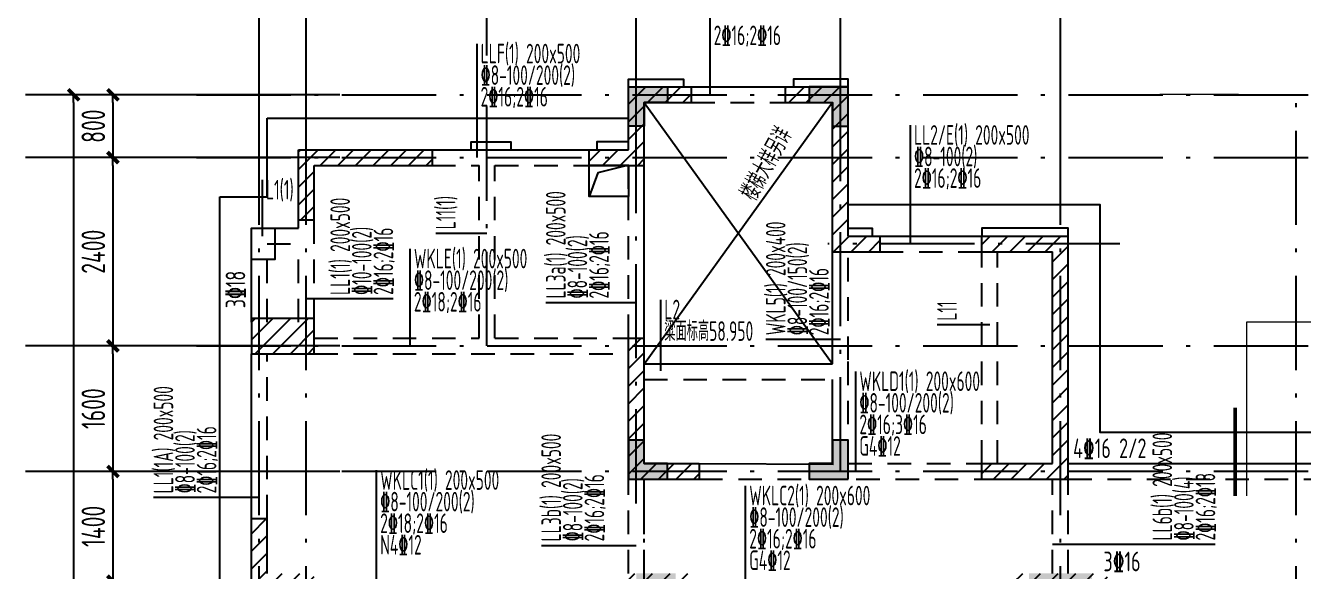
# Model space of a CAD drawing. Extents: x 580289 to 1106878, y -144605 to 78052.
# Drawn here: x 673744 to 690013, y -102799 to -95841 of the extents above; entities that cross this region are included whole.
import ezdxf

# ---------------------------------------------------------------- set-up
doc = ezdxf.new("R2010")
doc.units = 0
doc.header["$LTSCALE"] = 100
doc.linetypes.add('2', pattern=[18.5, 12, -3, 0.5, -3])
doc.linetypes.add('3', pattern=[5, 3, -2])
doc.layers.get('0').update_dxf_attribs({"linetype": 'CONTINUOUS'})
doc.layers.get('Defpoints').update_dxf_attribs({"linetype": 'CONTINUOUS'})
for name, color, linetype in [('AXIS', 3, 'CONTINUOUS'), ('COLU', 7, 'CONTINUOUS'), ('DIM', 3, 'CONTINUOUS'), ('HATCH', 254, 'CONTINUOUS'), ('k开洞', 255, 'CONTINUOUS'), ('xj', 6, 'CONTINUOUS'), ('垂直标注', 2, 'CONTINUOUS'), ('梁', 4, 'CONTINUOUS'), ('梁原位标注', 7, 'CONTINUOUS'), ('梁虚线', 134, '3'), ('水平标注', 2, 'CONTINUOUS'), ('网格', 253, '2'), ('零厚板', 7, 'CONTINUOUS')]:
    doc.layers.add(name, color=color, linetype=linetype)
doc.layers.add('DIM_IDEN', color=1, linetype='CONTINUOUS', lineweight=18)
doc.styles.get("Standard").update_dxf_attribs({"font": 'tssdeng.shx', "width": 0.7, "bigfont": 'tssdchn.shx'})
doc.styles.add('TSSD_Dimension', font='Tssdeng.shx', dxfattribs={"width": 0.7, "bigfont": 'tssdchn.shx'})
doc.dimstyles.new('TSSD_100_100$0', dxfattribs={"dimtxt": 300, "dimasz": 100, "dimexe": 250, "dimexo": 250, "dimgap": 100, "dimtad": 1, "dimdec": 0, "dimzin": 0, "dimdsep": 46, "dimtxsty": 'TSSD_Dimension', "dimblk": '_TSDBK', "dimblk1": '_TSDBK', "dimblk2": '_TSDBK', "dimsah": 1, "dimcen": 0, "dimclrt": 7, "dimadec": 0, "dimazin": 0, "dimtfac": 1, "dimtdec": 0, "dimtix": 1, "dimtmove": 2, "dimatfit": 3, "dimldrblk": '_TSDBK', "dimfxl": 1, "dimtolj": 1, "dimtzin": 0, "dimarcsym": 0})
pattern_1 = [(45, (643439.41, 3472.82), (-112.2532, 112.2532), [])]

# ---------------------------------------------------------------- blocks, each defined once
blk = doc.blocks.new('_TSDBK')
blk.add_line((-1, 0), (0, 0))
at = {"const_width": 0.5}
blk.add_lwpolyline([(-0.7, -0.7), (0.7, 0.7)], dxfattribs=at)
blk = doc.blocks.new('*D1158')
at = {"layer": 'Defpoints', "color": 0}
for p in [(674857, -96724), (674857, -97524), (674857, -97524)]:
    blk.add_point(p, dxfattribs=at)
at = {"layer": 'DIM', "color": 0, "lineweight": -2}
blk.add_line((674857, -96824), (674857, -97424), dxfattribs=at)
at = {"layer": 'DIM', "color": 0, "lineweight": -2, "xscale": 100, "yscale": 100, "zscale": 100}
for p, rotation in [((674857, -96724), 90), ((674857, -97524), 270)]:
    blk.add_blockref('_TSDBK', p, dxfattribs=dict(at, rotation=rotation))
at = {"layer": 'DIM', "color": 7, "insert": (674607, -97124), "char_height": 300, "attachment_point": 5, "rotation": 90, "style": 'TSSD_Dimension'}
blk.add_mtext('\\A1;800', dxfattribs=at)
blk = doc.blocks.new('*D1159')
at = {"layer": 'Defpoints', "color": 0}
for p in [(674857, -97524), (674857, -99924), (674857, -99924)]:
    blk.add_point(p, dxfattribs=at)
at = {"layer": 'DIM', "color": 0, "lineweight": -2}
for p, q in [((674857, -97624), (674857, -99824)), ((675107, -99924), (675107, -99924))]:
    blk.add_line(p, q, dxfattribs=at)
at = {"layer": 'DIM', "color": 0, "lineweight": -2, "xscale": 100, "yscale": 100, "zscale": 100}
for p, rotation in [((674857, -97524), 90), ((674857, -99924), 270)]:
    blk.add_blockref('_TSDBK', p, dxfattribs=dict(at, rotation=rotation))
at = {"layer": 'DIM', "color": 7, "insert": (674607, -98724), "char_height": 300, "attachment_point": 5, "rotation": 90, "style": 'TSSD_Dimension'}
blk.add_mtext('\\A1;2400', dxfattribs=at)
blk = doc.blocks.new('*D1160')
at = {"layer": 'Defpoints', "color": 0}
for p in [(674857, -99924), (674857, -101524), (674857, -101524)]:
    blk.add_point(p, dxfattribs=at)
at = {"layer": 'DIM', "color": 0, "lineweight": -2}
for p, q in [((674857, -100024), (674857, -101424)), ((675107, -99924), (675107, -99924)), ((675107, -101524), (675107, -101524))]:
    blk.add_line(p, q, dxfattribs=at)
at = {"layer": 'DIM', "color": 0, "lineweight": -2, "xscale": 100, "yscale": 100, "zscale": 100}
for p, rotation in [((674857, -99924), 90), ((674857, -101524), 270)]:
    blk.add_blockref('_TSDBK', p, dxfattribs=dict(at, rotation=rotation))
at = {"layer": 'DIM', "color": 7, "insert": (674607, -100724), "char_height": 300, "attachment_point": 5, "rotation": 90, "style": 'TSSD_Dimension'}
blk.add_mtext('\\A1;1600', dxfattribs=at)
blk = doc.blocks.new('*D1161')
at = {"layer": 'Defpoints', "color": 0}
for p in [(674857, -101524), (674857, -102924), (674857, -102924)]:
    blk.add_point(p, dxfattribs=at)
at = {"layer": 'DIM', "color": 0, "lineweight": -2}
for p, q in [((674857, -101624), (674857, -102824)), ((675107, -101524), (675107, -101524)), ((675107, -102924), (675107, -102924))]:
    blk.add_line(p, q, dxfattribs=at)
at = {"layer": 'DIM', "color": 0, "lineweight": -2, "xscale": 100, "yscale": 100, "zscale": 100}
for p, rotation in [((674857, -101524), 90), ((674857, -102924), 270)]:
    blk.add_blockref('_TSDBK', p, dxfattribs=dict(at, rotation=rotation))
at = {"layer": 'DIM', "color": 7, "insert": (674607, -102224), "char_height": 300, "attachment_point": 5, "rotation": 90, "style": 'TSSD_Dimension'}
blk.add_mtext('\\A1;1400', dxfattribs=at)
blk = doc.blocks.new('*D1164')
at = {"layer": 'Defpoints', "color": 0}
for p in [(674356, -96724), (674356, -111024), (674356, -111024)]:
    blk.add_point(p, dxfattribs=at)
at = {"layer": 'DIM', "color": 0, "lineweight": -2}
for p, q in [((674106, -96724), (674106, -96724)), ((674356, -96824), (674356, -110924))]:
    blk.add_line(p, q, dxfattribs=at)
at = {"layer": 'DIM', "color": 0, "lineweight": -2, "xscale": 100, "yscale": 100, "zscale": 100}
for p, rotation in [((674356, -96724), 90), ((674356, -111024), 270)]:
    blk.add_blockref('_TSDBK', p, dxfattribs=dict(at, rotation=rotation))
at = {"layer": 'DIM', "color": 7, "insert": (674106, -103874), "char_height": 300, "attachment_point": 5, "rotation": 90, "style": 'TSSD_Dimension'}
blk.add_mtext('\\A1;14300', dxfattribs=at)

msp = doc.modelspace()

# ---------------------------------------------------------------- hatches: boundary and pattern name
at = {"layer": 'COLU'}
h = msp.add_hatch(dxfattribs=at)
h.set_pattern_fill('ANSI31', color=256, scale=50, style=0)
h.set_pattern_definition(pattern_1)
h.paths.add_polyline_path([(681918.7, -111123.6), (681918.7, -110423.6), (681518.7, -110423.6), (681518.7, -111123.6)])
h.paths.add_polyline_path([(677418.7, -100023.6), (677418.7, -99573.6), (676618.7, -99573.6), (676618.7, -100023.6)])
h.paths.add_polyline_path([(680918.7, -97623.6), (680918.7, -97423.6), (681418.7, -97423.6), (681418.7, -96623.6), (682218.7, -96623.6), (682218.7, -96823.6), (681618.7, -96823.6), (681618.7, -97623.6)])
h.paths.add_polyline_path([(683418.7, -96823.6), (683418.7, -96623.6), (684218.7, -96623.6), (684218.7, -98523.6), (684618.7, -98523.6), (684618.7, -98723.6), (684018.7, -98723.6), (684018.7, -96823.6)])
h.paths.add_polyline_path([(677418.7, -98323.6), (677218.7, -98323.6), (677218.7, -97423.6), (678918.7, -97423.6), (678918.7, -97623.6), (677418.7, -97623.6)])
h.paths.add_polyline_path([(681718.7, -106023.6), (681518.7, -106023.6), (681518.7, -104923.6), (682018.7, -104923.6), (682018.7, -103023.6), (681419.4, -103023.6), (681419.4, -102823.6), (682218.7, -102823.6), (682218.7, -105123.6), (681718.7, -105123.6)])
h.paths.add_polyline_path([(677218.7, -106023.6), (677218.7, -103023.6), (676618.7, -103023.6), (676618.7, -102123.6), (676818.7, -102123.6), (676818.7, -102823.6), (677418.7, -102823.6), (677418.7, -105823.6), (678118.7, -105823.6), (678118.7, -106023.6)])
h.paths.add_polyline_path([(681418.7, -99823.6), (681618.7, -99823.6), (681618.7, -101423.6), (682318.7, -101423.6), (682318.7, -101623.6), (681418.7, -101623.6)])
h = msp.add_hatch(dxfattribs=at)
h.set_pattern_fill('ANSI31', color=256, scale=50, style=0)
h.set_pattern_definition(pattern_1)
h.paths.add_polyline_path([(687018.7, -98523.6), (685918.7, -98523.6), (685918.7, -98723.6), (686818.7, -98723.6), (686818.7, -101423.6), (685918.7, -101423.6), (685918.7, -101623.6), (687018.7, -101623.6)])
h.paths.add_polyline_path([(687518.7, -102823.6), (687018.7, -102823.6), (686318.7, -102823.6), (686318.7, -103023.6), (686818.7, -103023.6), (686818.7, -105223.6), (687018.7, -105223.6), (687018.7, -103023.6), (687518.7, -103023.6)])
at = {"layer": 'HATCH'}
h = msp.add_hatch(color=256, dxfattribs=at)
h.paths.add_polyline_path([(681418.7, -97123.6), (681418.7, -96623.6), (681918.7, -96623.6), (681918.7, -96823.6), (681618.7, -96823.6), (681618.7, -97123.6)])
h.paths.add_polyline_path([(681918.7, -111123.6), (681918.7, -110423.6), (681518.7, -110423.6), (681518.7, -111123.6)])
h.paths.add_polyline_path([(721218.7, -97123.6), (721218.7, -96623.6), (720718.7, -96623.6), (720718.7, -96823.6), (721018.7, -96823.6), (721018.7, -97123.6)])
h.paths.add_polyline_path([(721218.7, -101623.6), (721218.7, -101123.6), (721018.7, -101123.6), (721018.7, -101423.6), (720718.7, -101423.6), (720718.7, -101623.6)])
h.paths.add_polyline_path([(721118.7, -103523.6), (721118.7, -102823.6), (720618.7, -102823.6), (720618.7, -103023.6), (720918.7, -103023.6), (720918.7, -103523.6)])
h.paths.add_polyline_path([(720718.7, -110423.6), (720718.7, -111123.6), (721118.7, -111123.6), (721118.7, -110423.6)])
h.paths.add_polyline_path([(718618.7, -97123.6), (718618.7, -96823.6), (718918.7, -96823.6), (718918.7, -96623.6), (718418.7, -96623.6), (718418.7, -97123.6)])
h.paths.add_polyline_path([(718918.7, -101623.6), (718918.7, -101423.6), (718618.7, -101423.6), (718618.7, -101123.6), (718418.7, -101123.6), (718418.7, -101623.6)])
h.paths.add_polyline_path([(701718.7, -111123.6), (701718.7, -110923.6), (701418.7, -110923.6), (701418.7, -110623.6), (701218.7, -110623.6), (701218.7, -110923.6), (700918.7, -110923.6), (700918.7, -111123.6)])
h.paths.add_polyline_path([(684218.7, -97123.6), (684218.7, -96623.6), (683718.7, -96623.6), (683718.7, -96823.6), (684018.7, -96823.6), (684018.7, -97123.6)])
h.paths.add_polyline_path([(684218.7, -101623.6), (684218.7, -101123.6), (684018.7, -101123.6), (684018.7, -101423.6), (683718.7, -101423.6), (683718.7, -101623.6)])
h.paths.add_polyline_path([(681918.7, -101623.6), (681918.7, -101423.6), (681618.7, -101423.6), (681618.7, -101123.6), (681418.7, -101123.6), (681418.7, -101623.6)])
h.paths.add_polyline_path([(681718.7, -103523.6), (681718.7, -103023.6), (682018.7, -103023.6), (682018.7, -102823.6), (681518.7, -102823.6), (681518.7, -103523.6)])
h.paths.add_polyline_path([(681918.7, -111123.6), (681918.7, -110423.6), (681518.7, -110423.6), (681518.7, -111123.6)], flags=16)
h.paths.add_polyline_path([(681918.7, -111123.6), (681918.7, -110423.6), (681518.7, -110423.6), (681518.7, -111123.6)], flags=17)
h.paths.add_polyline_path([(715818.7, -103523.6), (715618.7, -103523.6), (715618.7, -103023.6), (715318.7, -103023.6), (715318.7, -102823.6), (715818.7, -102823.6), (716118.7, -102823.6), (716118.7, -103023.6), (715818.7, -103023.6)])
h.paths.add_polyline_path([(711018.7, -103523.6), (710818.7, -103523.6), (710818.7, -103023.6), (710518.7, -103023.6), (710518.7, -102823.6), (711018.7, -102823.6), (711318.7, -102823.6), (711318.7, -103023.6), (711018.7, -103023.6)])
h.paths.add_polyline_path([(691818.7, -103523.6), (691618.7, -103523.6), (691618.7, -103023.6), (691318.7, -103023.6), (691318.7, -102823.6), (691818.7, -102823.6), (692118.7, -102823.6), (692118.7, -103023.6), (691818.7, -103023.6)])
h.paths.add_polyline_path([(715318.7, -111123.6), (715318.7, -110923.6), (715618.7, -110923.6), (715618.7, -110423.6), (715818.7, -110423.6), (715818.7, -110923.6), (716118.7, -110923.6), (716118.7, -111123.6), (715618.7, -111123.6)])
h.paths.add_polyline_path([(710518.7, -111123.6), (710518.7, -110923.6), (710818.7, -110923.6), (710818.7, -110423.6), (711018.7, -110423.6), (711018.7, -110923.6), (711318.7, -110923.6), (711318.7, -111123.6), (710818.7, -111123.6)])
h.paths.add_polyline_path([(705718.7, -111123.6), (705718.7, -110923.6), (706018.7, -110923.6), (706018.7, -110423.6), (706218.7, -110423.6), (706218.7, -110923.6), (706518.7, -110923.6), (706518.7, -111123.6), (706018.7, -111123.6)])
h.paths.add_polyline_path([(696118.7, -111123.6), (696118.7, -110923.6), (696418.7, -110923.6), (696418.7, -110423.6), (696618.7, -110423.6), (696618.7, -110923.6), (696918.7, -110923.6), (696918.7, -111123.6), (696418.7, -111123.6)])
h.paths.add_polyline_path([(691318.7, -111123.6), (691318.7, -110923.6), (691618.7, -110923.6), (691618.7, -110423.6), (691818.7, -110423.6), (691818.7, -110923.6), (692118.7, -110923.6), (692118.7, -111123.6), (691618.7, -111123.6)])
h.paths.add_polyline_path([(704768.7, -99223.6), (704768.7, -101423.6), (704368.7, -101423.6), (704368.7, -101623.6), (704968.7, -101623.6), (704968.7, -101123.6), (704968.7, -99023.6), (704368.7, -99023.6), (704368.7, -99223.6)])
h.paths.add_polyline_path([(697868.7, -101123.6), (697868.7, -99523.6), (697868.7, -99223.6), (698268.7, -99223.6), (698268.7, -99023.6), (697668.7, -99023.6), (697668.7, -101123.6), (697668.7, -101623.6), (698268.7, -101623.6), (698268.7, -101423.6), (697868.7, -101423.6)])
h.paths.add_polyline_path([(686518.7, -111123.6), (686518.7, -110923.6), (686818.7, -110923.6), (686818.7, -110423.6), (687018.7, -110423.6), (687018.7, -110923.6), (687318.7, -110923.6), (687318.7, -111123.6), (686818.7, -111123.6)])
h.paths.add_polyline_path([(706218.7, -103523.6), (706018.7, -103523.6), (706018.7, -102823.6), (706518.7, -102823.6), (706518.7, -103023.6), (706218.7, -103023.6)])
h.paths.add_polyline_path([(687018.7, -103523.6), (686818.7, -103523.6), (686818.7, -103023.6), (686518.7, -103023.6), (686518.7, -102823.6), (687018.7, -102823.6), (687318.7, -102823.6), (687318.7, -103023.6), (687018.7, -103023.6)])
h.paths.add_polyline_path([(696618.7, -103523.6), (696418.7, -103523.6), (696418.7, -103023.6), (696118.7, -103023.6), (696118.7, -102823.6), (696618.7, -102823.6)])
edge = h.paths.add_edge_path(flags=17)
edge.add_line((704768.7, -101123.6), (704768.7, -101423.6))

# ---------------------------------------------------------------- linework, layer by layer
at = {"layer": 'AXIS'}
for p, q in [((676718.7, -97523.6), (676718.7, -93523.6)), ((677318.7, -97523.6), (677318.7, -93523.6)), ((681518.7, -97523.6), (681518.7, -93523.6)), ((684118.7, -97523.6), (684118.7, -93523.6)), ((686918.7, -97523.6), (686918.7, -93523.6)), ((677744.4, -96723.6), (673744.4, -96723.6)), ((677744.4, -97523.6), (673744.4, -97523.6)), ((677744.4, -99923.6), (673744.4, -99923.6)), ((677744.4, -101523.6), (673744.4, -101523.6))]:
    msp.add_line(p, q, dxfattribs=at)
at = {"layer": 'COLU'}
for points in [[(681418.7, -96623.6), (682218.7, -96623.6)], [(681418.7, -97423.6), (681418.7, -96623.6)], [(682218.7, -96623.6), (682218.7, -96823.6)], [(683418.7, -96623.6), (684218.7, -96623.6)], [(683418.7, -96823.6), (683418.7, -96623.6)], [(684218.7, -98523.6), (684218.7, -96623.6)], [(681618.7, -96823.6), (682218.7, -96823.6)], [(681618.7, -97623.6), (681618.7, -96823.6)], [(683418.7, -96823.6), (684018.7, -96823.6)], [(684018.7, -98723.6), (684018.7, -96823.6)], [(677218.7, -97423.6), (678918.7, -97423.6)], [(677218.7, -98323.6), (677218.7, -97423.6)], [(678918.7, -97423.6), (678918.7, -97623.6)], [(680918.7, -97423.6), (681418.7, -97423.6)], [(680918.7, -97623.6), (680918.7, -97423.6)], [(677418.7, -97623.6), (678918.7, -97623.6)], [(677418.7, -98323.6), (677418.7, -97623.6)], [(680918.7, -97623.6), (681618.7, -97623.6)], [(677418.7, -98323.6), (677218.7, -98323.6)], [(684218.7, -98523.6), (684618.7, -98523.6)], [(684618.7, -98523.6), (684618.7, -98723.6)], [(685918.7, -98523.6), (687018.7, -98523.6)], [(685918.7, -98723.6), (685918.7, -98523.6)], [(687018.7, -101623.6), (687018.7, -98523.6)], [(684018.7, -98723.6), (684618.7, -98723.6)], [(685918.7, -98723.6), (686818.7, -98723.6)], [(686818.7, -101423.6), (686818.7, -98723.6)], [(681418.7, -101623.6), (681418.7, -99823.6)], [(681418.7, -99823.6), (681618.7, -99823.6)], [(681618.7, -101423.6), (681618.7, -99823.6)], [(681618.7, -101423.6), (682318.7, -101423.6)], [(682318.7, -101423.6), (682318.7, -101623.6)], [(685918.7, -101423.6), (686818.7, -101423.6)], [(685918.7, -101623.6), (685918.7, -101423.6)], [(681418.7, -101623.6), (682318.7, -101623.6)], [(685918.7, -101623.6), (687018.7, -101623.6)], [(676618.7, -103023.6), (676618.7, -102123.6)], [(676618.7, -102123.6), (676818.7, -102123.6)], [(676818.7, -102823.6), (676818.7, -102123.6)]]:
    msp.add_lwpolyline(points, dxfattribs=at)
for points in [[(681418.7, -97123.6), (681418.7, -96623.6), (681918.7, -96623.6), (681918.7, -96823.6), (681618.7, -96823.6), (681618.7, -97123.6)], [(684218.7, -97123.6), (684218.7, -96623.6), (683718.7, -96623.6), (683718.7, -96823.6), (684018.7, -96823.6), (684018.7, -97123.6)], [(677418.7, -100023.6), (677418.7, -99573.6), (676618.7, -99573.6), (676618.7, -100023.6)], [(681918.7, -101623.6), (681918.7, -101423.6), (681618.7, -101423.6), (681618.7, -101123.6), (681418.7, -101123.6), (681418.7, -101623.6)], [(684218.7, -101623.6), (684218.7, -101123.6), (684018.7, -101123.6), (684018.7, -101423.6), (683718.7, -101423.6), (683718.7, -101623.6)]]:
    msp.add_lwpolyline(points, close=True, dxfattribs=at)
at = {"layer": 'DIM_IDEN', "color": 3}
for p, q in [((689186.3, -96722.3), (688186.3, -96722.3)), ((689293.6, -99616.2), (692005.2, -99616.2)), ((689293.7, -101836.6), (689293.6, -99616.2))]:
    msp.add_line(p, q, dxfattribs=at)
at = {"layer": 'DIM_IDEN', "color": 3, "const_width": 50}
msp.add_lwpolyline([(689143.7, -101836.6), (689143.7, -100711.4)], dxfattribs=at)
at = {"layer": 'xj'}
for p, q in [((676818.7, -98023.6), (676818.7, -97023.6)), ((676818.7, -97023.6), (681418.7, -97023.6)), ((676218.7, -105023.6), (676218.7, -98023.6)), ((676218.7, -98023.6), (676818.7, -98023.6))]:
    msp.add_line(p, q, dxfattribs=at)
for points in [[(681418.7, -96623.6), (681418.7, -96523.6), (682118.7, -96523.6), (682118.7, -96623.6)], [(684218.7, -96623.6), (684218.7, -96523.6), (683518.7, -96523.6), (683518.7, -96623.6)], [(679418.7, -97423.6), (679418.7, -97323.6), (679920.8, -97323.6), (679920.8, -97423.6)], [(681418.7, -97423.6), (681418.7, -97323.6), (681016.5, -97323.6), (681016.5, -97423.6)], [(681418.7, -97622.2), (681028.1, -97717), (680918.7, -98022.2)], [(684218.7, -98123.6), (687418.7, -98123.6), (687418.7, -101023.6), (697668.7, -101023.6)], [(676618.7, -98623.6), (676618.7, -98423.6), (676918.7, -98423.6), (676918.7, -98623.6), (676918.7, -98623.6), (676918.7, -98823.6), (676618.7, -98823.6), (676618.7, -98423.6), (676918.7, -98423.6)], [(684218.7, -98523.6), (684218.7, -98423.6), (684520.8, -98423.6), (684520.8, -98523.6)], [(687018.7, -98523.6), (687018.7, -98423.6), (685916.5, -98423.6), (685916.5, -98523.6)]]:
    msp.add_lwpolyline(points, dxfattribs=at)
msp.add_lwpolyline([(681418.7, -97622.2), (681418.7, -98022.2), (680918.7, -98022.2), (680918.7, -97622.2)], close=True, dxfattribs=at)
at = {"layer": '垂直标注'}
for p, q in [((678967.9, -98487.8), (679618.7, -98487.8)), ((678424.7, -99324.2), (677318.7, -99324.2)), ((680369.3, -99370.3), (681518.7, -99370.3)), ((685349.3, -99652.8), (686018.7, -99652.8)), ((683169.5, -99837.9), (684118.3, -99837.9)), ((675374.3, -101853.9), (676718.7, -101853.9)), ((680310.6, -102465.7), (681519.2, -102465.7)), ((688890.5, -102454), (686818.7, -102454))]:
    msp.add_line(p, q, dxfattribs=at)
at = {"layer": '梁'}
for p, q in [((682218.7, -96623.6), (683418.7, -96623.6)), ((678918.7, -97423.6), (680918.7, -97423.6)), ((681618.7, -99823.6), (681618.7, -97923.6)), ((677218.7, -98423.6), (677218.7, -98323.6)), ((676618.7, -98423.6), (677218.7, -98423.6)), ((676618.7, -99623.6), (676618.7, -98423.6)), ((684618.7, -98523.6), (686118.7, -98523.6)), ((684018.7, -100152.4), (684018.7, -98723.6)), ((676618.7, -102123.6), (676618.7, -100023.6)), ((681618.7, -100152.4), (684018.7, -100152.4)), ((684018.7, -101423.6), (684018.7, -100352.4)), ((682318.7, -101423.6), (684030.2, -101431)), ((687018.7, -101423.6), (691718.7, -101423.6))]:
    msp.add_line(p, q, dxfattribs=at)
at = {"layer": '梁虚线'}
for p, q in [((682218.7, -96823.6), (683418.7, -96823.6)), ((678918.7, -97623.6), (679518.7, -97623.6)), ((679518.7, -99823.6), (679518.7, -97623.6)), ((679718.7, -99823.6), (679718.7, -97623.6)), ((679718.7, -97623.6), (680918.7, -97623.6)), ((681418.7, -97923.6), (681418.7, -97623.6)), ((681618.7, -97923.6), (681618.7, -97623.6)), ((681418.7, -99823.6), (681418.7, -97923.6)), ((677418.7, -98523.6), (677418.7, -98323.6)), ((677418.7, -99623.6), (677418.7, -98523.6)), ((676818.7, -98623.6), (677218.7, -98623.6)), ((676818.7, -99623.6), (676818.7, -98623.6)), ((677218.7, -99623.6), (677218.7, -98623.6)), ((684218.7, -100103.6), (684218.7, -98723.6)), ((684618.7, -98723.6), (686118.7, -98723.6)), ((685918.7, -101423.6), (685918.7, -98723.6)), ((686118.7, -101423.6), (686118.7, -98723.6)), ((677418.7, -99823.6), (679518.7, -99823.6)), ((679718.7, -99823.6), (681418.7, -99823.6)), ((676818.7, -102123.6), (676818.7, -100023.6)), ((677418.7, -100023.6), (681418.7, -100023.6)), ((684218.7, -101423.6), (684218.7, -100103.6)), ((681618.7, -100352.4), (684018.7, -100352.4)), ((684218.7, -101423.6), (685918.7, -101423.6)), ((681419.4, -102823.6), (681418.7, -101623.6)), ((681619.4, -102823.6), (681618.7, -101623.6)), ((682318.7, -101623.6), (685918.7, -101623.6)), ((686818.7, -102823.6), (686818.7, -101623.6)), ((687018.7, -101623.6), (691618.7, -101623.6)), ((687018.7, -102823.6), (687018.7, -101623.6))]:
    msp.add_line(p, q, dxfattribs=at)
at = {"layer": '水平标注'}
for p, q in [((682454.7, -95291.6), (682454.7, -96723.6)), ((679487.3, -96073.6), (679487.3, -97523.6)), ((685005.1, -97110.6), (685005.1, -98623.6)), ((676754.6, -97808.1), (676754.6, -98523.6)), ((678638.2, -98686.6), (678638.2, -99923.6)), ((681826.2, -99335.4), (681826.2, -100240.3)), ((684309.2, -100249.2), (684309.2, -101523.6)), ((678209.1, -101508.7), (678209.1, -102923.6)), ((682907.5, -101706), (682907.5, -102923.6))]:
    msp.add_line(p, q, dxfattribs=at)
at = {"layer": '网格'}
for p, q in [((676718.7, -113181.6), (676718.7, -94529.1)), ((677318.7, -113181.6), (677318.7, -94529.1)), ((679618.7, -99923.6), (679618.7, -94529.1)), ((681518.7, -101930.5), (681518.7, -94529.1)), ((684118.7, -101523.6), (684118.7, -94529.1)), ((686918.7, -113181.6), (686918.7, -94529.1)), ((675921, -96723.6), (726716.3, -96723.6)), ((689918.7, -113181.6), (689918.7, -96723.6)), ((675921, -97523.6), (726716.3, -97523.6)), ((687676.5, -98623.6), (683956.8, -98623.6)), ((675921, -99923.6), (726716.3, -99923.6)), ((675921, -101522.2), (726716.3, -101523.6)), ((681618.7, -113181.6), (681618.7, -101622.2))]:
    msp.add_line(p, q, dxfattribs=at)
at = {"layer": '零厚板'}
for p, q in [((681618.7, -96823.6), (684018.7, -100152.4)), ((684018.7, -96823.6), (681622.8, -100152.4))]:
    msp.add_line(p, q, dxfattribs=at)

# ---------------------------------------------------------------- texts
at = {"layer": 'k开洞', "width": 0.7}
msp.add_text('楼梯大样另详', height=250, rotation=61.26174, dxfattribs=at).set_placement((683041.8, -98098))
at = {"layer": '垂直标注', "width": 0.6}
for s, p in [('LL1(1) 200x500', (677874.7, -99274.2)), ('L11(1)', (679217.9, -98437.8)), ('LL3a(1) 200x500', (680619.3, -99320.3)), ('\x8410-100(2)', (678149.7, -99274.2)), ('WKL5(1) 200x400', (683419.5, -99787.9)), ('2\x8416;2\x8416', (678424.7, -99274.2)), ('\x848-100(2)', (680894.3, -99320.3)), ('2\x8416;2\x8416', (681169.3, -99320.3)), ('\x848-100/150(2)', (683694.5, -99787.9)), ('2\x8416;2\x8416', (683969.5, -99787.9)), ('L11', (685599.3, -99602.8)), ('LL1(1A) 200x500', (675624.3, -101803.9)), ('\x848-100(2)', (675899.3, -101803.9)), ('2\x8416;2\x8416', (676174.3, -101803.9)), ('LL3b(1) 200x500', (680560.6, -102415.7)), ('LL6b(1) 200x500', (688340.5, -102404)), ('\x848-100(2)', (680835.6, -102415.7)), ('2\x8416;2\x8416', (681110.6, -102415.7)), ('\x848-100(4)', (688615.5, -102404)), ('2\x8416;2\x8418', (688890.5, -102404))]:
    msp.add_text(s, height=250, rotation=90, dxfattribs=at).set_placement(p)
at = {"layer": '梁原位标注', "width": 0.7}
msp.add_text('3%%13218', height=250, rotation=90, dxfattribs=at).set_placement((676541.7, -99443.4))
for s, p in [('4\x8416 2/2', (687079.9, -101353.6)), ('3\x8416', (687466.9, -102796.3))]:
    msp.add_text(s, height=250, dxfattribs=at).set_placement(p)
at = {"layer": '水平标注', "width": 0.6}
for s, p in [('2\x8416;2\x8416', (682504.7, -96091.6)), ('LLF(1) 200x500', (679537.3, -96323.6)), ('\x848-100/200(2)', (679537.3, -96598.6)), ('2\x8416;2\x8416', (679537.3, -96873.6)), ('LL2/E(1) 200x500', (685055.1, -97360.6)), ('\x848-100(2)', (685055.1, -97635.6)), ('2\x8416;2\x8416', (685055.1, -97910.6)), ('L1(1)', (676804.6, -98058.1)), ('WKLE(1) 200x500', (678688.2, -98936.6)), ('\x848-100/200(2)', (678688.2, -99211.6)), ('2\x8418;2\x8416', (678688.2, -99486.6)), ('L2', (681876.2, -99585.4)), ('粱面标高58.950', (681876.2, -99860.4)), ('WKLD1(1) 200x600', (684359.2, -100499.2)), ('\x848-100/200(2)', (684359.2, -100774.2)), ('2\x8416;3\x8416', (684359.2, -101049.2)), ('G4\x8412', (684359.2, -101324.2)), ('WKLC1(1) 200x500', (678259.1, -101758.7)), ('\x848-100/200(2)', (678259.1, -102033.7)), ('WKLC2(1) 200x600', (682957.5, -101956)), ('\x848-100/200(2)', (682957.5, -102231)), ('2\x8418;2\x8416', (678259.1, -102308.7)), ('2\x8416;2\x8416', (682957.5, -102506)), ('N4\x8412', (678259.1, -102583.7)), ('G4\x8412', (682957.5, -102781))]:
    msp.add_text(s, height=250, dxfattribs=at).set_placement(p)

# ---------------------------------------------------------------- dimensions: what is measured, and where the dimension line sits
at = {"layer": 'DIM'}
for base, p1, p2, picture, middle in [((674356.5, -111023.6), (674356.5, -96723.6), (674356.5, -111023.6), '*D1164', (674106.5, -103873.6)), ((674856.5, -97523.6), (674856.5, -96723.6), (674856.5, -97523.6), '*D1158', (674606.5, -97123.6)), ((674856.5, -99923.6), (674856.5, -97523.6), (674856.5, -99923.6), '*D1159', (674606.5, -98723.6)), ((674856.5, -101523.6), (674856.5, -99923.6), (674856.5, -101523.6), '*D1160', (674606.5, -100723.6)), ((674856.5, -102923.6), (674856.5, -101523.6), (674856.5, -102923.6), '*D1161', (674606.5, -102223.6))]:
    dim = msp.add_linear_dim(base=base, p1=p1, p2=p2, angle=90, dimstyle='TSSD_100_100$0', dxfattribs=at)
    dim.commit()
    dim.dimension.update_dxf_attribs({"geometry": picture, "text_midpoint": middle})

doc.saveas('drawing.dxf')
